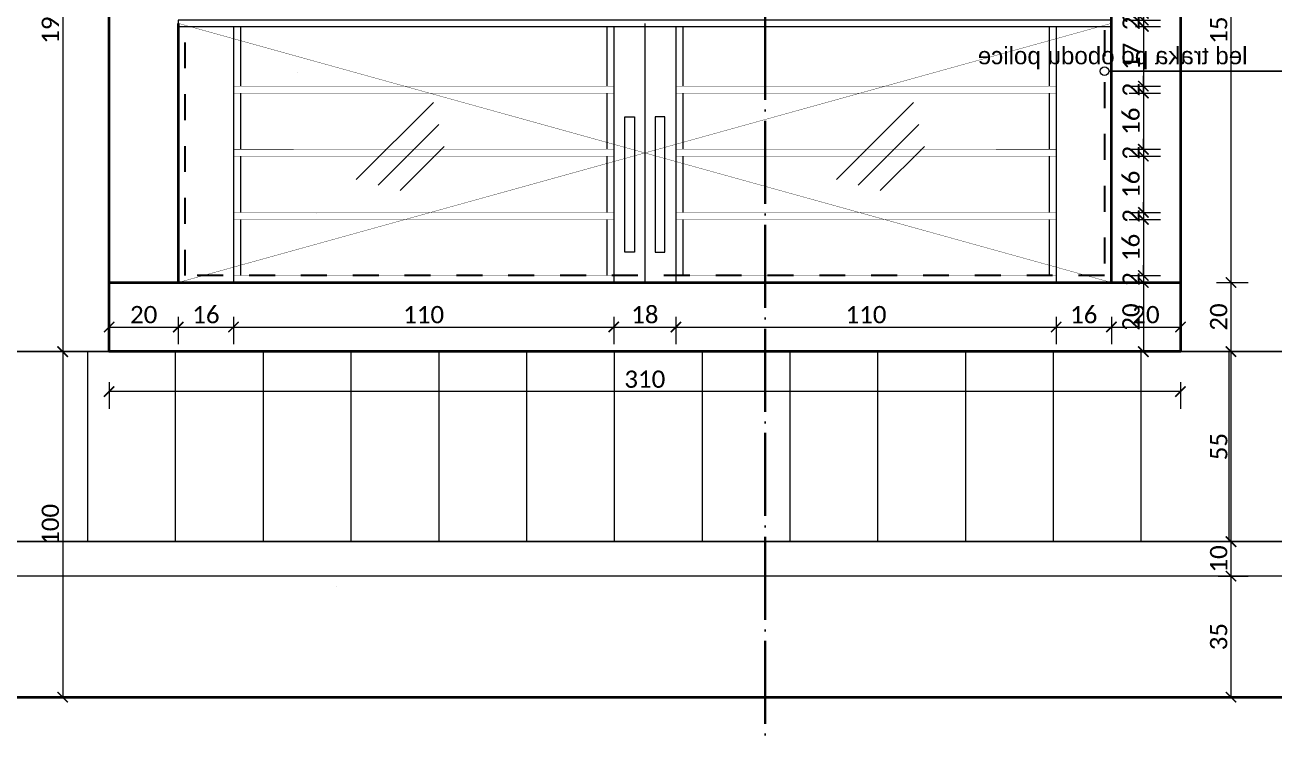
# Model space of a CAD drawing. Header units: centimetres. Extents: x -26724 to 60145, y -23645 to 6771.
# Drawn here: x 8597.5 to 8958.9, y 432.4 to 637.3 of the extents above; entities that cross this region are included whole.
import ezdxf

# ---------------------------------------------------------------- set-up
doc = ezdxf.new("R2010")
doc.units = ezdxf.units.CM
doc.linetypes.add('ACAD_ISO04W100', pattern=[30, 24, -3, 0, -3])
doc.linetypes.add('DALEKOVOD_VN', pattern=[5, 2.5, -2.5])
for name, color, linetype, lineweight in [('2.IZGLED', 7, 'Continuous', 13), ('4.KOTE', 88, 'Continuous', 15), ('zid', 7, 'Continuous', 40)]:
    doc.layers.add(name, color=color, linetype=linetype, lineweight=lineweight)
doc.layers.add('IZGLED 2', color=253, linetype='Continuous', lineweight=9, true_color=0x828282)
doc.layers.add('tekst', color=7, linetype='Continuous')
doc.layers.add('tekst @ 50', color=7, linetype='Continuous')
doc.styles.add('Notes', font='arial.ttf', dxfattribs={"height": 3})
doc.styles.get("Standard").update_dxf_attribs({"font": 'calibri.ttf'})
doc.dimstyles.new('ja 1 30 izgledi zidova', dxfattribs={"dimtxt": 5, "dimasz": 3, "dimexe": 5, "dimexo": 5, "dimgap": 1, "dimtad": 1, "dimdec": 0, "dimtxsty": 'Standard', "dimblk": 'ARCHTICK', "dimcen": 2.5, "dimclrd": 256, "dimclrt": 7, "dimadec": 0, "dimazin": 0, "dimtfac": 1, "dimtdec": 0, "dimtix": 1, "dimtmove": 1, "dimatfit": 3, "dimldrblk": 'ARCHTICK', "dimfxl": 5, "dimfxlon": 1, "dimlwd": 0, "dimlwe": 9, "dimarcsym": 0})

# ---------------------------------------------------------------- blocks, each defined once
blk = doc.blocks.new('_ArchTick')
at = {"color": 0, "linetype": 'ByBlock', "const_width": 0.15}
blk.add_lwpolyline([(-0.5, -0.5), (0.5, 0.5)], dxfattribs=at)
blk = doc.blocks.new('*D172')
at = {"layer": '4.KOTE', "color": 0, "lineweight": 9, "transparency": 16777216}
for p, q in [((8611.5, 732.82), (8603.43, 732.82)), ((8612.22, 542.82), (8603.43, 542.82))]:
    blk.add_line(p, q, dxfattribs=at)
at = {"layer": '4.KOTE', "lineweight": 0, "transparency": 16777216}
blk.add_line((8608.43, 732.82), (8608.43, 542.82), dxfattribs=at)
at = {"layer": 'Defpoints', "color": 0, "transparency": 16777216}
for p in [(8621.86, 732.82, 13.5), (8608.43, 542.82), (8621.86, 542.82, -9.99)]:
    blk.add_point(p, dxfattribs=at)
at = {"layer": '4.KOTE', "lineweight": 0, "transparency": 16777216, "xscale": 3, "yscale": 3, "zscale": 3}
for p, rotation in [((8608.43, 732.82), 90), ((8608.43, 542.82), 270)]:
    blk.add_blockref('_ArchTick', p, dxfattribs=dict(at, rotation=rotation))
at = {"layer": '4.KOTE', "color": 7, "transparency": 16777216, "insert": (8604.87, 637.82), "char_height": 5, "attachment_point": 5, "rotation": 90}
blk.add_mtext('190', dxfattribs=at)
blk = doc.blocks.new('*D180')
at = {"layer": '4.KOTE', "lineweight": 0, "transparency": 16777216}
for p, q in [((8921.11, 640.72), (8921.11, 643.72)), ((8921.11, 640.72), (8921.11, 638.72)), ((8921.11, 638.72), (8921.11, 635.72))]:
    blk.add_line(p, q, dxfattribs=at)
at = {"layer": '4.KOTE', "color": 0, "lineweight": 9, "transparency": 16777216}
for p, q in [((8916.97, 640.72), (8926.11, 640.72)), ((8916.97, 638.72), (8926.11, 638.72))]:
    blk.add_line(p, q, dxfattribs=at)
at = {"layer": 'Defpoints', "color": 0, "transparency": 16777216}
for p in [(8895.86, 640.72, 13.5), (8895.86, 638.72, 13.5), (8921.11, 638.72)]:
    blk.add_point(p, dxfattribs=at)
at = {"layer": '4.KOTE', "lineweight": 0, "transparency": 16777216, "xscale": 3, "yscale": 3, "zscale": 3}
for p, rotation in [((8921.11, 640.72), 270), ((8921.11, 638.72), 90)]:
    blk.add_blockref('_ArchTick', p, dxfattribs=dict(at, rotation=rotation))
at = {"layer": '4.KOTE', "color": 7, "transparency": 16777216, "insert": (8917.58, 639.72), "char_height": 5, "attachment_point": 5, "rotation": 90}
blk.add_mtext('2', dxfattribs=at)
blk = doc.blocks.new('*D181')
at = {"layer": '4.KOTE', "lineweight": 0, "transparency": 16777216}
for p, q in [((8921.11, 619.63), (8921.11, 622.63)), ((8921.11, 619.63), (8921.11, 617.63)), ((8921.11, 617.63), (8921.11, 614.63))]:
    blk.add_line(p, q, dxfattribs=at)
at = {"layer": '4.KOTE', "color": 0, "lineweight": 9, "transparency": 16777216}
for p, q in [((8916.97, 619.63), (8926.11, 619.63)), ((8916.97, 617.63), (8926.11, 617.63))]:
    blk.add_line(p, q, dxfattribs=at)
at = {"layer": 'Defpoints', "color": 0, "transparency": 16777216}
for p in [(8895.86, 619.63, 13.5), (8895.86, 617.63, 13.5), (8921.11, 617.63)]:
    blk.add_point(p, dxfattribs=at)
at = {"layer": '4.KOTE', "lineweight": 0, "transparency": 16777216, "xscale": 3, "yscale": 3, "zscale": 3}
for p, rotation in [((8921.11, 619.63), 270), ((8921.11, 617.63), 90)]:
    blk.add_blockref('_ArchTick', p, dxfattribs=dict(at, rotation=rotation))
at = {"layer": '4.KOTE', "color": 7, "transparency": 16777216, "insert": (8917.58, 618.63), "char_height": 5, "attachment_point": 5, "rotation": 90}
blk.add_mtext('2', dxfattribs=at)
blk = doc.blocks.new('*D182')
at = {"layer": '4.KOTE', "lineweight": 0, "transparency": 16777216}
for p, q in [((8921.11, 619.63), (8921.11, 622.63)), ((8921.11, 617.63), (8921.11, 619.63)), ((8921.11, 617.63), (8921.11, 614.63))]:
    blk.add_line(p, q, dxfattribs=at)
at = {"layer": '4.KOTE', "color": 0, "lineweight": 9, "transparency": 16777216}
for p, q in [((8916.97, 619.63), (8926.11, 619.63)), ((8916.97, 617.63), (8926.11, 617.63))]:
    blk.add_line(p, q, dxfattribs=at)
at = {"layer": 'Defpoints', "color": 0, "transparency": 16777216}
for p in [(8895.86, 619.63, 13.5), (8921.11, 619.63), (8895.86, 617.63, 13.5)]:
    blk.add_point(p, dxfattribs=at)
at = {"layer": '4.KOTE', "lineweight": 0, "transparency": 16777216, "xscale": 3, "yscale": 3, "zscale": 3}
for p, rotation in [((8921.11, 619.63), 270), ((8921.11, 617.63), 90)]:
    blk.add_blockref('_ArchTick', p, dxfattribs=dict(at, rotation=rotation))
at = {"layer": '4.KOTE', "color": 7, "transparency": 16777216, "insert": (8917.58, 618.63), "char_height": 5, "attachment_point": 5, "rotation": 90}
blk.add_mtext('2', dxfattribs=at)
blk = doc.blocks.new('*D183')
at = {"layer": '4.KOTE', "lineweight": 0, "transparency": 16777216}
for p, q in [((8921.11, 619.63), (8921.11, 622.63)), ((8921.11, 619.63), (8921.11, 617.63)), ((8921.11, 617.63), (8921.11, 614.63))]:
    blk.add_line(p, q, dxfattribs=at)
at = {"layer": '4.KOTE', "color": 0, "lineweight": 9, "transparency": 16777216}
for p, q in [((8916.97, 619.63), (8926.11, 619.63)), ((8916.97, 617.63), (8926.11, 617.63))]:
    blk.add_line(p, q, dxfattribs=at)
at = {"layer": 'Defpoints', "color": 0, "transparency": 16777216}
for p in [(8895.86, 619.63, 13.5), (8895.86, 617.63, 13.5), (8921.11, 617.63)]:
    blk.add_point(p, dxfattribs=at)
at = {"layer": '4.KOTE', "lineweight": 0, "transparency": 16777216, "xscale": 3, "yscale": 3, "zscale": 3}
for p, rotation in [((8921.11, 619.63), 270), ((8921.11, 617.63), 90)]:
    blk.add_blockref('_ArchTick', p, dxfattribs=dict(at, rotation=rotation))
at = {"layer": '4.KOTE', "color": 7, "transparency": 16777216, "insert": (8917.58, 618.63), "char_height": 5, "attachment_point": 5, "rotation": 90}
blk.add_mtext('2', dxfattribs=at)
blk = doc.blocks.new('*D184')
at = {"layer": '4.KOTE', "color": 0, "lineweight": 9, "transparency": 16777216}
for p, q in [((8916.97, 617.63), (8926.11, 617.63)), ((8916.97, 601.36), (8926.11, 601.36))]:
    blk.add_line(p, q, dxfattribs=at)
at = {"layer": '4.KOTE', "lineweight": 0, "transparency": 16777216}
blk.add_line((8921.11, 617.63), (8921.11, 601.36), dxfattribs=at)
at = {"layer": 'Defpoints', "color": 0, "transparency": 16777216}
for p in [(8895.86, 617.63, 13.5), (8895.86, 601.36, 13.5), (8921.11, 601.36)]:
    blk.add_point(p, dxfattribs=at)
at = {"layer": '4.KOTE', "lineweight": 0, "transparency": 16777216, "xscale": 3, "yscale": 3, "zscale": 3}
for p, rotation in [((8921.11, 617.63), 90), ((8921.11, 601.36), 270)]:
    blk.add_blockref('_ArchTick', p, dxfattribs=dict(at, rotation=rotation))
at = {"layer": '4.KOTE', "color": 7, "transparency": 16777216, "insert": (8917.55, 609.5), "char_height": 5, "attachment_point": 5, "rotation": 90}
blk.add_mtext('16', dxfattribs=at)
blk = doc.blocks.new('*D185')
at = {"layer": '4.KOTE', "lineweight": 0, "transparency": 16777216}
for p, q in [((8921.11, 601.36), (8921.11, 604.36)), ((8921.11, 601.36), (8921.11, 599.36)), ((8921.11, 599.36), (8921.11, 596.36))]:
    blk.add_line(p, q, dxfattribs=at)
at = {"layer": '4.KOTE', "color": 0, "lineweight": 9, "transparency": 16777216}
for p, q in [((8916.97, 601.36), (8926.11, 601.36)), ((8916.97, 599.36), (8926.11, 599.36))]:
    blk.add_line(p, q, dxfattribs=at)
at = {"layer": 'Defpoints', "color": 0, "transparency": 16777216}
for p in [(8895.86, 601.36, 13.5), (8895.86, 599.36, 13.5), (8921.11, 599.36)]:
    blk.add_point(p, dxfattribs=at)
at = {"layer": '4.KOTE', "lineweight": 0, "transparency": 16777216, "xscale": 3, "yscale": 3, "zscale": 3}
for p, rotation in [((8921.11, 601.36), 270), ((8921.11, 599.36), 90)]:
    blk.add_blockref('_ArchTick', p, dxfattribs=dict(at, rotation=rotation))
at = {"layer": '4.KOTE', "color": 7, "transparency": 16777216, "insert": (8917.58, 600.36), "char_height": 5, "attachment_point": 5, "rotation": 90}
blk.add_mtext('2', dxfattribs=at)
blk = doc.blocks.new('*D186')
at = {"layer": '4.KOTE', "color": 0, "lineweight": 9, "transparency": 16777216}
for p, q in [((8916.97, 599.36), (8926.11, 599.36)), ((8916.97, 583.09), (8926.11, 583.09))]:
    blk.add_line(p, q, dxfattribs=at)
at = {"layer": '4.KOTE', "lineweight": 0, "transparency": 16777216}
blk.add_line((8921.11, 599.36), (8921.11, 583.09), dxfattribs=at)
at = {"layer": 'Defpoints', "color": 0, "transparency": 16777216}
for p in [(8895.86, 599.36, 13.5), (8895.86, 583.09, 13.5), (8921.11, 583.09)]:
    blk.add_point(p, dxfattribs=at)
at = {"layer": '4.KOTE', "lineweight": 0, "transparency": 16777216, "xscale": 3, "yscale": 3, "zscale": 3}
for p, rotation in [((8921.11, 599.36), 90), ((8921.11, 583.09), 270)]:
    blk.add_blockref('_ArchTick', p, dxfattribs=dict(at, rotation=rotation))
at = {"layer": '4.KOTE', "color": 7, "transparency": 16777216, "insert": (8917.55, 591.23), "char_height": 5, "attachment_point": 5, "rotation": 90}
blk.add_mtext('16', dxfattribs=at)
blk = doc.blocks.new('*D187')
at = {"layer": '4.KOTE', "lineweight": 0, "transparency": 16777216}
for p, q in [((8921.11, 583.09), (8921.11, 586.09)), ((8921.11, 583.09), (8921.11, 581.09)), ((8921.11, 581.09), (8921.11, 578.09))]:
    blk.add_line(p, q, dxfattribs=at)
at = {"layer": '4.KOTE', "color": 0, "lineweight": 9, "transparency": 16777216}
for p, q in [((8916.97, 583.09), (8926.11, 583.09)), ((8916.97, 581.09), (8926.11, 581.09))]:
    blk.add_line(p, q, dxfattribs=at)
at = {"layer": 'Defpoints', "color": 0, "transparency": 16777216}
for p in [(8895.86, 583.09, 13.5), (8895.86, 581.09, 13.5), (8921.11, 581.09)]:
    blk.add_point(p, dxfattribs=at)
at = {"layer": '4.KOTE', "lineweight": 0, "transparency": 16777216, "xscale": 3, "yscale": 3, "zscale": 3}
for p, rotation in [((8921.11, 583.09), 270), ((8921.11, 581.09), 90)]:
    blk.add_blockref('_ArchTick', p, dxfattribs=dict(at, rotation=rotation))
at = {"layer": '4.KOTE', "color": 7, "transparency": 16777216, "insert": (8917.58, 582.09), "char_height": 5, "attachment_point": 5, "rotation": 90}
blk.add_mtext('2', dxfattribs=at)
blk = doc.blocks.new('*D188')
at = {"layer": '4.KOTE', "color": 0, "lineweight": 9, "transparency": 16777216}
for p, q in [((8916.97, 581.09), (8926.11, 581.09)), ((8916.97, 564.82), (8926.11, 564.82))]:
    blk.add_line(p, q, dxfattribs=at)
at = {"layer": '4.KOTE', "lineweight": 0, "transparency": 16777216}
blk.add_line((8921.11, 581.09), (8921.11, 564.82), dxfattribs=at)
at = {"layer": 'Defpoints', "color": 0, "transparency": 16777216}
for p in [(8895.86, 581.09, 13.5), (8895.86, 564.82, 13.5), (8921.11, 564.82)]:
    blk.add_point(p, dxfattribs=at)
at = {"layer": '4.KOTE', "lineweight": 0, "transparency": 16777216, "xscale": 3, "yscale": 3, "zscale": 3}
for p, rotation in [((8921.11, 581.09), 90), ((8921.11, 564.82), 270)]:
    blk.add_blockref('_ArchTick', p, dxfattribs=dict(at, rotation=rotation))
at = {"layer": '4.KOTE', "color": 7, "transparency": 16777216, "insert": (8917.55, 572.96), "char_height": 5, "attachment_point": 5, "rotation": 90}
blk.add_mtext('16', dxfattribs=at)
blk = doc.blocks.new('*D189')
at = {"layer": '4.KOTE', "lineweight": 0, "transparency": 16777216}
for p, q in [((8921.11, 564.82), (8921.11, 567.82)), ((8921.11, 564.82), (8921.11, 562.82)), ((8921.11, 562.82), (8921.11, 559.82))]:
    blk.add_line(p, q, dxfattribs=at)
at = {"layer": '4.KOTE', "color": 0, "lineweight": 9, "transparency": 16777216}
for p, q in [((8916.97, 564.82), (8926.11, 564.82)), ((8916.97, 562.82), (8926.11, 562.82))]:
    blk.add_line(p, q, dxfattribs=at)
at = {"layer": 'Defpoints', "color": 0, "transparency": 16777216}
for p in [(8895.86, 564.82, 13.5), (8895.86, 562.82, 13.5), (8921.11, 562.82)]:
    blk.add_point(p, dxfattribs=at)
at = {"layer": '4.KOTE', "lineweight": 0, "transparency": 16777216, "xscale": 3, "yscale": 3, "zscale": 3}
for p, rotation in [((8921.11, 564.82), 270), ((8921.11, 562.82), 90)]:
    blk.add_blockref('_ArchTick', p, dxfattribs=dict(at, rotation=rotation))
at = {"layer": '4.KOTE', "color": 7, "transparency": 16777216, "insert": (8917.58, 563.82), "char_height": 5, "attachment_point": 5, "rotation": 90}
blk.add_mtext('2', dxfattribs=at)
blk = doc.blocks.new('*D190')
at = {"layer": '4.KOTE', "lineweight": 0, "transparency": 16777216}
for p, q in [((8921.11, 638.72), (8921.11, 641.72)), ((8921.11, 638.72), (8921.11, 636.92)), ((8921.11, 636.92), (8921.11, 633.92))]:
    blk.add_line(p, q, dxfattribs=at)
at = {"layer": '4.KOTE', "color": 0, "lineweight": 9, "transparency": 16777216}
for p, q in [((8918.85, 638.72), (8926.11, 638.72)), ((8918.85, 636.92), (8926.11, 636.92))]:
    blk.add_line(p, q, dxfattribs=at)
at = {"layer": 'Defpoints', "color": 0, "transparency": 16777216}
for p in [(8911.86, 638.72, 13.5), (8911.86, 636.92, 13.5), (8921.11, 636.92)]:
    blk.add_point(p, dxfattribs=at)
at = {"layer": '4.KOTE', "lineweight": 0, "transparency": 16777216, "xscale": 3, "yscale": 3, "zscale": 3}
for p, rotation in [((8921.11, 638.72), 270), ((8921.11, 636.92), 90)]:
    blk.add_blockref('_ArchTick', p, dxfattribs=dict(at, rotation=rotation))
at = {"layer": '4.KOTE', "color": 7, "transparency": 16777216, "insert": (8917.58, 637.82), "char_height": 5, "attachment_point": 5, "rotation": 90}
blk.add_mtext('2', dxfattribs=at)
blk = doc.blocks.new('*D191')
at = {"layer": '4.KOTE', "color": 0, "lineweight": 9, "transparency": 16777216}
for p, q in [((8918.85, 636.92), (8926.11, 636.92)), ((8921.11, 619.63), (8926.11, 619.63))]:
    blk.add_line(p, q, dxfattribs=at)
at = {"layer": '4.KOTE', "lineweight": 0, "transparency": 16777216}
blk.add_line((8921.11, 636.92), (8921.11, 619.63), dxfattribs=at)
at = {"layer": 'Defpoints', "color": 0, "transparency": 16777216}
for p in [(8911.86, 636.92, 13.5), (8921.11, 619.63), (8921.11, 619.63)]:
    blk.add_point(p, dxfattribs=at)
at = {"layer": '4.KOTE', "lineweight": 0, "transparency": 16777216, "xscale": 3, "yscale": 3, "zscale": 3}
for p, rotation in [((8921.11, 636.92), 90), ((8921.11, 619.63), 270)]:
    blk.add_blockref('_ArchTick', p, dxfattribs=dict(at, rotation=rotation))
at = {"layer": '4.KOTE', "color": 7, "transparency": 16777216, "insert": (8917.59, 628.28), "char_height": 5, "attachment_point": 5, "rotation": 90}
blk.add_mtext('17', dxfattribs=at)
blk = doc.blocks.new('*D193')
at = {"layer": '4.KOTE', "color": 0, "lineweight": 9, "transparency": 16777216}
for p, q in [((8923.7, 562.82), (8916.11, 562.82)), ((8924.02, 542.82), (8916.11, 542.82))]:
    blk.add_line(p, q, dxfattribs=at)
at = {"layer": '4.KOTE', "lineweight": 0, "transparency": 16777216}
blk.add_line((8921.11, 562.82), (8921.11, 542.82), dxfattribs=at)
at = {"layer": 'Defpoints', "color": 0, "transparency": 16777216}
for p in [(8931.86, 562.82, 13.5), (8921.11, 542.82), (8931.69, 542.82, -12.03)]:
    blk.add_point(p, dxfattribs=at)
at = {"layer": '4.KOTE', "lineweight": 0, "transparency": 16777216, "xscale": 3, "yscale": 3, "zscale": 3}
for p, rotation in [((8921.11, 562.82), 90), ((8921.11, 542.82), 270)]:
    blk.add_blockref('_ArchTick', p, dxfattribs=dict(at, rotation=rotation))
at = {"layer": '4.KOTE', "color": 7, "transparency": 16777216, "insert": (8917.54, 552.82), "char_height": 5, "attachment_point": 5, "rotation": 90}
blk.add_mtext('20', dxfattribs=at)
blk = doc.blocks.new('*D194')
at = {"layer": '4.KOTE', "color": 0, "lineweight": 9, "transparency": 16777216}
for p, q in [((8621.86, 534.01), (8621.86, 526.26)), ((8931.86, 534.01), (8931.86, 526.26))]:
    blk.add_line(p, q, dxfattribs=at)
at = {"layer": '4.KOTE', "lineweight": 0, "transparency": 16777216}
blk.add_line((8931.86, 531.26), (8621.86, 531.26), dxfattribs=at)
at = {"layer": 'Defpoints', "color": 0, "transparency": 16777216}
for p in [(8621.86, 542.82, 13.5), (8931.86, 542.82, 13.5), (8621.86, 531.26)]:
    blk.add_point(p, dxfattribs=at)
at = {"layer": '4.KOTE', "lineweight": 0, "transparency": 16777216, "xscale": 3, "yscale": 3, "zscale": 3, "rotation": 180}
blk.add_blockref('_ArchTick', (8621.86, 531.26), dxfattribs=at)
at = {"layer": '4.KOTE', "lineweight": 0, "transparency": 16777216, "xscale": 3, "yscale": 3, "zscale": 3}
blk.add_blockref('_ArchTick', (8931.86, 531.26), dxfattribs=at)
at = {"layer": '4.KOTE', "color": 7, "transparency": 16777216, "insert": (8776.86, 534.82), "char_height": 5, "attachment_point": 5}
blk.add_mtext('310', dxfattribs=at)
blk = doc.blocks.new('*D201')
at = {"layer": '4.KOTE', "color": 0, "lineweight": 9, "transparency": 16777216}
for p, q in [((8611.5, 542.82), (8603.43, 542.82)), ((8611.5, 442.82), (8603.43, 442.82))]:
    blk.add_line(p, q, dxfattribs=at)
at = {"layer": '4.KOTE', "lineweight": 0, "transparency": 16777216}
blk.add_line((8608.43, 542.82), (8608.43, 442.82), dxfattribs=at)
at = {"layer": 'Defpoints', "color": 0, "transparency": 16777216}
for p in [(8621.86, 542.82, 13.5), (8608.43, 442.82), (8621.86, 442.82, 13.5)]:
    blk.add_point(p, dxfattribs=at)
at = {"layer": '4.KOTE', "lineweight": 0, "transparency": 16777216, "xscale": 3, "yscale": 3, "zscale": 3}
for p, rotation in [((8608.43, 542.82), 90), ((8608.43, 442.82), 270)]:
    blk.add_blockref('_ArchTick', p, dxfattribs=dict(at, rotation=rotation))
at = {"layer": '4.KOTE', "color": 7, "transparency": 16777216, "insert": (8604.87, 492.82), "char_height": 5, "attachment_point": 5, "rotation": 90}
blk.add_mtext('100', dxfattribs=at)
blk = doc.blocks.new('*D206')
at = {"layer": '4.KOTE', "color": 0, "lineweight": 9, "transparency": 16777216}
for p, q in [((8621.86, 552.92), (8621.86, 544.94)), ((8641.86, 552.92), (8641.86, 544.94))]:
    blk.add_line(p, q, dxfattribs=at)
at = {"layer": '4.KOTE', "lineweight": 0, "transparency": 16777216}
blk.add_line((8621.86, 549.94), (8641.86, 549.94), dxfattribs=at)
at = {"layer": 'Defpoints', "color": 0, "transparency": 16777216}
for p in [(8621.86, 562.82, 13.5), (8641.86, 562.82, 13.5), (8641.86, 549.94)]:
    blk.add_point(p, dxfattribs=at)
at = {"layer": '4.KOTE', "lineweight": 0, "transparency": 16777216, "xscale": 3, "yscale": 3, "zscale": 3, "rotation": 180}
blk.add_blockref('_ArchTick', (8621.86, 549.94), dxfattribs=at)
at = {"layer": '4.KOTE', "lineweight": 0, "transparency": 16777216, "xscale": 3, "yscale": 3, "zscale": 3}
blk.add_blockref('_ArchTick', (8641.86, 549.94), dxfattribs=at)
at = {"layer": '4.KOTE', "color": 7, "transparency": 16777216, "insert": (8631.86, 553.5), "char_height": 5, "attachment_point": 5}
blk.add_mtext('20', dxfattribs=at)
blk = doc.blocks.new('*D207')
at = {"layer": '4.KOTE', "color": 0, "lineweight": 9, "transparency": 16777216}
for p, q in [((8641.86, 552.92), (8641.86, 544.94)), ((8657.86, 552.92), (8657.86, 544.94))]:
    blk.add_line(p, q, dxfattribs=at)
at = {"layer": '4.KOTE', "lineweight": 0, "transparency": 16777216}
blk.add_line((8641.86, 549.94), (8657.86, 549.94), dxfattribs=at)
at = {"layer": 'Defpoints', "color": 0, "transparency": 16777216}
for p in [(8641.86, 562.82, 13.5), (8657.86, 562.82, 13.5), (8657.86, 549.94)]:
    blk.add_point(p, dxfattribs=at)
at = {"layer": '4.KOTE', "lineweight": 0, "transparency": 16777216, "xscale": 3, "yscale": 3, "zscale": 3, "rotation": 180}
blk.add_blockref('_ArchTick', (8641.86, 549.94), dxfattribs=at)
at = {"layer": '4.KOTE', "lineweight": 0, "transparency": 16777216, "xscale": 3, "yscale": 3, "zscale": 3}
blk.add_blockref('_ArchTick', (8657.86, 549.94), dxfattribs=at)
at = {"layer": '4.KOTE', "color": 7, "transparency": 16777216, "insert": (8649.86, 553.5), "char_height": 5, "attachment_point": 5}
blk.add_mtext('16', dxfattribs=at)
blk = doc.blocks.new('*D208')
at = {"layer": '4.KOTE', "color": 0, "lineweight": 9, "transparency": 16777216}
for p, q in [((8657.86, 552.92), (8657.86, 544.94)), ((8767.86, 552.92), (8767.86, 544.94))]:
    blk.add_line(p, q, dxfattribs=at)
at = {"layer": '4.KOTE', "lineweight": 0, "transparency": 16777216}
blk.add_line((8657.86, 549.94), (8767.86, 549.94), dxfattribs=at)
at = {"layer": 'Defpoints', "color": 0, "transparency": 16777216}
for p in [(8657.86, 562.82, 13.5), (8767.86, 562.82, 13.5), (8767.86, 549.94)]:
    blk.add_point(p, dxfattribs=at)
at = {"layer": '4.KOTE', "lineweight": 0, "transparency": 16777216, "xscale": 3, "yscale": 3, "zscale": 3, "rotation": 180}
blk.add_blockref('_ArchTick', (8657.86, 549.94), dxfattribs=at)
at = {"layer": '4.KOTE', "lineweight": 0, "transparency": 16777216, "xscale": 3, "yscale": 3, "zscale": 3}
blk.add_blockref('_ArchTick', (8767.86, 549.94), dxfattribs=at)
at = {"layer": '4.KOTE', "color": 7, "transparency": 16777216, "insert": (8712.86, 553.5), "char_height": 5, "attachment_point": 5}
blk.add_mtext('110', dxfattribs=at)
blk = doc.blocks.new('*D209')
at = {"layer": '4.KOTE', "color": 0, "lineweight": 9, "transparency": 16777216}
for p, q in [((8767.86, 552.92), (8767.86, 544.94)), ((8785.86, 552.92), (8785.86, 544.94))]:
    blk.add_line(p, q, dxfattribs=at)
at = {"layer": '4.KOTE', "lineweight": 0, "transparency": 16777216}
blk.add_line((8767.86, 549.94), (8785.86, 549.94), dxfattribs=at)
at = {"layer": 'Defpoints', "color": 0, "transparency": 16777216}
for p in [(8767.86, 562.82, 13.5), (8785.86, 562.82, 13.5), (8785.86, 549.94)]:
    blk.add_point(p, dxfattribs=at)
at = {"layer": '4.KOTE', "lineweight": 0, "transparency": 16777216, "xscale": 3, "yscale": 3, "zscale": 3, "rotation": 180}
blk.add_blockref('_ArchTick', (8767.86, 549.94), dxfattribs=at)
at = {"layer": '4.KOTE', "lineweight": 0, "transparency": 16777216, "xscale": 3, "yscale": 3, "zscale": 3}
blk.add_blockref('_ArchTick', (8785.86, 549.94), dxfattribs=at)
at = {"layer": '4.KOTE', "color": 7, "transparency": 16777216, "insert": (8776.86, 553.5), "char_height": 5, "attachment_point": 5}
blk.add_mtext('18', dxfattribs=at)
blk = doc.blocks.new('*D210')
at = {"layer": '4.KOTE', "color": 0, "lineweight": 9, "transparency": 16777216}
for p, q in [((8785.86, 552.92), (8785.86, 544.94)), ((8895.86, 552.92), (8895.86, 544.94))]:
    blk.add_line(p, q, dxfattribs=at)
at = {"layer": '4.KOTE', "lineweight": 0, "transparency": 16777216}
blk.add_line((8785.86, 549.94), (8895.86, 549.94), dxfattribs=at)
at = {"layer": 'Defpoints', "color": 0, "transparency": 16777216}
for p in [(8785.86, 562.82, 13.5), (8895.86, 562.82, 13.5), (8895.86, 549.94)]:
    blk.add_point(p, dxfattribs=at)
at = {"layer": '4.KOTE', "lineweight": 0, "transparency": 16777216, "xscale": 3, "yscale": 3, "zscale": 3, "rotation": 180}
blk.add_blockref('_ArchTick', (8785.86, 549.94), dxfattribs=at)
at = {"layer": '4.KOTE', "lineweight": 0, "transparency": 16777216, "xscale": 3, "yscale": 3, "zscale": 3}
blk.add_blockref('_ArchTick', (8895.86, 549.94), dxfattribs=at)
at = {"layer": '4.KOTE', "color": 7, "transparency": 16777216, "insert": (8840.86, 553.5), "char_height": 5, "attachment_point": 5}
blk.add_mtext('110', dxfattribs=at)
blk = doc.blocks.new('*D211')
at = {"layer": '4.KOTE', "color": 0, "lineweight": 9, "transparency": 16777216}
for p, q in [((8895.86, 552.92), (8895.86, 544.94)), ((8911.86, 552.92), (8911.86, 544.94))]:
    blk.add_line(p, q, dxfattribs=at)
at = {"layer": '4.KOTE', "lineweight": 0, "transparency": 16777216}
blk.add_line((8895.86, 549.94), (8911.86, 549.94), dxfattribs=at)
at = {"layer": 'Defpoints', "color": 0, "transparency": 16777216}
for p in [(8895.86, 562.82, 13.5), (8911.86, 562.82, 13.5), (8911.86, 549.94)]:
    blk.add_point(p, dxfattribs=at)
at = {"layer": '4.KOTE', "lineweight": 0, "transparency": 16777216, "xscale": 3, "yscale": 3, "zscale": 3, "rotation": 180}
blk.add_blockref('_ArchTick', (8895.86, 549.94), dxfattribs=at)
at = {"layer": '4.KOTE', "lineweight": 0, "transparency": 16777216, "xscale": 3, "yscale": 3, "zscale": 3}
blk.add_blockref('_ArchTick', (8911.86, 549.94), dxfattribs=at)
at = {"layer": '4.KOTE', "color": 7, "transparency": 16777216, "insert": (8903.86, 553.5), "char_height": 5, "attachment_point": 5}
blk.add_mtext('16', dxfattribs=at)
blk = doc.blocks.new('*D212')
at = {"layer": '4.KOTE', "color": 0, "lineweight": 9, "transparency": 16777216}
for p, q in [((8911.86, 552.92), (8911.86, 544.94)), ((8931.86, 552.92), (8931.86, 544.94))]:
    blk.add_line(p, q, dxfattribs=at)
at = {"layer": '4.KOTE', "lineweight": 0, "transparency": 16777216}
blk.add_line((8911.86, 549.94), (8931.86, 549.94), dxfattribs=at)
at = {"layer": 'Defpoints', "color": 0, "transparency": 16777216}
for p in [(8911.86, 562.82, 13.5), (8931.86, 562.82, 13.5), (8931.86, 549.94)]:
    blk.add_point(p, dxfattribs=at)
at = {"layer": '4.KOTE', "lineweight": 0, "transparency": 16777216, "xscale": 3, "yscale": 3, "zscale": 3, "rotation": 180}
blk.add_blockref('_ArchTick', (8911.86, 549.94), dxfattribs=at)
at = {"layer": '4.KOTE', "lineweight": 0, "transparency": 16777216, "xscale": 3, "yscale": 3, "zscale": 3}
blk.add_blockref('_ArchTick', (8931.86, 549.94), dxfattribs=at)
at = {"layer": '4.KOTE', "color": 7, "transparency": 16777216, "insert": (8921.86, 553.5), "char_height": 5, "attachment_point": 5}
blk.add_mtext('20', dxfattribs=at)
blk = doc.blocks.new('*D213')
at = {"layer": '4.KOTE', "color": 0, "lineweight": 9, "transparency": 16777216}
for p, q in [((8942.72, 477.82), (8951.47, 477.82)), ((8942.72, 442.82), (8951.47, 442.82))]:
    blk.add_line(p, q, dxfattribs=at)
at = {"layer": '4.KOTE', "lineweight": 0, "transparency": 16777216}
blk.add_line((8946.47, 442.82), (8946.47, 477.82), dxfattribs=at)
at = {"layer": 'Defpoints', "color": 0, "transparency": 16777216}
for p in [(8927.08, 477.82, -13.5), (8946.47, 477.82), (8927.08, 442.82, 13.5)]:
    blk.add_point(p, dxfattribs=at)
at = {"layer": '4.KOTE', "lineweight": 0, "transparency": 16777216, "xscale": 3, "yscale": 3, "zscale": 3}
for p, rotation in [((8946.47, 477.82), 90), ((8946.47, 442.82), 270)]:
    blk.add_blockref('_ArchTick', p, dxfattribs=dict(at, rotation=rotation))
at = {"layer": '4.KOTE', "color": 7, "transparency": 16777216, "insert": (8942.91, 460.32), "char_height": 5, "attachment_point": 5, "rotation": 90}
blk.add_mtext('35', dxfattribs=at)
blk = doc.blocks.new('*D214')
at = {"layer": '4.KOTE', "color": 0, "lineweight": 9, "transparency": 16777216}
for p, q in [((8946.86, 487.82), (8941.47, 487.82)), ((8942.72, 477.82), (8951.47, 477.82))]:
    blk.add_line(p, q, dxfattribs=at)
at = {"layer": '4.KOTE', "lineweight": 0, "transparency": 16777216}
blk.add_line((8946.47, 477.82), (8946.47, 487.82), dxfattribs=at)
at = {"layer": 'Defpoints', "color": 0, "transparency": 16777216}
for p in [(8946.47, 487.82), (8950.1, 487.82, -13.5), (8927.08, 477.82, -13.5)]:
    blk.add_point(p, dxfattribs=at)
at = {"layer": '4.KOTE', "lineweight": 0, "transparency": 16777216, "xscale": 3, "yscale": 3, "zscale": 3}
for p, rotation in [((8946.47, 487.82), 90), ((8946.47, 477.82), 270)]:
    blk.add_blockref('_ArchTick', p, dxfattribs=dict(at, rotation=rotation))
at = {"layer": '4.KOTE', "color": 7, "transparency": 16777216, "insert": (8942.91, 482.82), "char_height": 5, "attachment_point": 5, "rotation": 90}
blk.add_mtext('10', dxfattribs=at)
blk = doc.blocks.new('*D215')
at = {"layer": '4.KOTE', "color": 0, "lineweight": 9, "transparency": 16777216}
for p, q in [((8948.09, 542.82), (8941.47, 542.82)), ((8946.86, 487.82), (8941.47, 487.82))]:
    blk.add_line(p, q, dxfattribs=at)
at = {"layer": '4.KOTE', "lineweight": 0, "transparency": 16777216}
blk.add_line((8946.47, 487.82), (8946.47, 542.82), dxfattribs=at)
at = {"layer": 'Defpoints', "color": 0, "transparency": 16777216}
for p in [(8946.47, 542.82), (8953.4, 542.82, 13.5), (8950.1, 487.82, -13.5)]:
    blk.add_point(p, dxfattribs=at)
at = {"layer": '4.KOTE', "lineweight": 0, "transparency": 16777216, "xscale": 3, "yscale": 3, "zscale": 3}
for p, rotation in [((8946.47, 542.82), 90), ((8946.47, 487.82), 270)]:
    blk.add_blockref('_ArchTick', p, dxfattribs=dict(at, rotation=rotation))
at = {"layer": '4.KOTE', "color": 7, "transparency": 16777216, "insert": (8942.94, 515.32), "char_height": 5, "attachment_point": 5, "rotation": 90}
blk.add_mtext('55', dxfattribs=at)
blk = doc.blocks.new('*D216')
at = {"layer": '4.KOTE', "color": 0, "lineweight": 9, "transparency": 16777216}
for p, q in [((8942.29, 562.82), (8951.47, 562.82)), ((8948.09, 542.82), (8941.47, 542.82))]:
    blk.add_line(p, q, dxfattribs=at)
at = {"layer": '4.KOTE', "lineweight": 0, "transparency": 16777216}
blk.add_line((8946.47, 542.82), (8946.47, 562.82), dxfattribs=at)
at = {"layer": 'Defpoints', "color": 0, "transparency": 16777216}
for p in [(8920.05, 562.82, 13.5), (8946.47, 562.82), (8953.4, 542.82, 13.5)]:
    blk.add_point(p, dxfattribs=at)
at = {"layer": '4.KOTE', "lineweight": 0, "transparency": 16777216, "xscale": 3, "yscale": 3, "zscale": 3}
for p, rotation in [((8946.47, 562.82), 90), ((8946.47, 542.82), 270)]:
    blk.add_blockref('_ArchTick', p, dxfattribs=dict(at, rotation=rotation))
at = {"layer": '4.KOTE', "color": 7, "transparency": 16777216, "insert": (8942.91, 552.82), "char_height": 5, "attachment_point": 5, "rotation": 90}
blk.add_mtext('20', dxfattribs=at)
blk = doc.blocks.new('*D217')
at = {"layer": '4.KOTE', "color": 0, "lineweight": 9, "transparency": 16777216}
for p, q in [((8942.29, 712.82), (8951.47, 712.82)), ((8942.29, 562.82), (8951.47, 562.82))]:
    blk.add_line(p, q, dxfattribs=at)
at = {"layer": '4.KOTE', "lineweight": 0, "transparency": 16777216}
blk.add_line((8946.47, 562.82), (8946.47, 712.82), dxfattribs=at)
at = {"layer": 'Defpoints', "color": 0, "transparency": 16777216}
for p in [(8920.05, 712.82, 13.5), (8946.47, 712.82), (8920.05, 562.82, 13.5)]:
    blk.add_point(p, dxfattribs=at)
at = {"layer": '4.KOTE', "lineweight": 0, "transparency": 16777216, "xscale": 3, "yscale": 3, "zscale": 3}
for p, rotation in [((8946.47, 712.82), 90), ((8946.47, 562.82), 270)]:
    blk.add_blockref('_ArchTick', p, dxfattribs=dict(at, rotation=rotation))
at = {"layer": '4.KOTE', "color": 7, "transparency": 16777216, "insert": (8942.91, 637.82), "char_height": 5, "attachment_point": 5, "rotation": 90}
blk.add_mtext('150', dxfattribs=at)

msp = doc.modelspace()

# ---------------------------------------------------------------- hatches: boundary and pattern name
at = {"layer": 'IZGLED 2'}
h = msp.add_hatch(dxfattribs=at)
h.set_pattern_fill('ANSI31', color=256, scale=8, angle=45)
h.set_pattern_definition([(90, (6634.496, 809.75), (-25.4, 0), [])])
h.paths.add_polyline_path([(8414.36, 487.82), (9134.36, 487.82), (9134.36, 542.82), (8414.36, 542.82)])

# ---------------------------------------------------------------- linework, layer by layer
at = {"elevation": -13.5}
msp.add_lwpolyline([(8414.36, 487.82), (9134.36, 487.82), (9134.36, 542.82), (8414.36, 542.82)], dxfattribs=at)
at = {"layer": '2.IZGLED', "ltscale": 12}
for p, q in [((8621.86, 657.82, 13.5), (8621.86, 542.82, 13.5)), ((8931.86, 657.82, 13.5), (8931.86, 542.82, 13.5)), ((8776.86, 637.82, 13.5), (8776.86, 562.82, 13.5)), ((8621.86, 542.82, 13.5), (8931.86, 542.82, 13.5)), ((9134.36, 487.82, -13.5), (8414.36, 487.82, -13.5)), ((9134.36, 477.82, -13.5), (8414.36, 477.82, -13.5))]:
    msp.add_line(p, q, dxfattribs=at)
at = {"layer": '2.IZGLED', "color": 146, "true_color": 0x105689}
for p, q in [((8657.86, 636.92, 13.5), (8657.86, 562.82, 13.5)), ((8659.86, 636.92, 13.5), (8659.86, 619.63, 13.5)), ((8765.86, 636.92, 13.5), (8765.86, 619.63, 13.5)), ((8767.86, 636.92, 13.5), (8767.86, 562.82, 13.5)), ((8785.86, 636.92, 13.5), (8785.86, 562.82, 13.5)), ((8787.86, 636.92, 13.5), (8787.86, 619.63, 13.5)), ((8893.86, 636.92, 13.5), (8893.86, 619.63, 13.5)), ((8895.86, 636.92, 13.5), (8895.86, 562.82, 13.5)), ((8659.86, 617.63, 13.5), (8659.86, 601.36, 13.5)), ((8765.86, 617.63, 13.5), (8765.86, 601.36, 13.5)), ((8787.86, 617.63, 13.5), (8787.86, 601.36, 13.5)), ((8893.86, 617.63, 13.5), (8893.86, 601.36, 13.5)), ((8659.86, 599.36, 13.5), (8659.86, 583.09, 13.5)), ((8765.86, 599.36, 13.5), (8765.86, 583.09, 13.5)), ((8787.86, 599.36, 13.5), (8787.86, 583.09, 13.5)), ((8893.86, 599.36, 13.5), (8893.86, 583.09, 13.5)), ((8659.86, 581.09, 13.5), (8659.86, 564.82, 13.5)), ((8765.86, 581.09, 13.5), (8765.86, 564.82, 13.5)), ((8787.86, 581.09, 13.5), (8787.86, 564.82, 13.5)), ((8893.86, 581.09, 13.5), (8893.86, 564.82, 13.5))]:
    msp.add_line(p, q, dxfattribs=at)
at = {"layer": '2.IZGLED'}
for p, q in [((8414.36, 542.82, 13.5), (9134.5, 542.82, 13.5)), ((9134.36, 542.82, -13.37), (8414.36, 542.82, -8.63))]:
    msp.add_line(p, q, dxfattribs=at)
at = {"layer": '2.IZGLED', "color": 30, "linetype": 'DALEKOVOD_VN', "lineweight": 30, "ltscale": 3, "true_color": 0xf8991e, "elevation": 13.5}
msp.add_lwpolyline([(8909.86, 564.82), (8643.86, 564.82), (8643.86, 710.82), (8909.86, 710.82)], close=True, dxfattribs=at)
at = {"layer": '2.IZGLED', "linetype": 'DALEKOVOD_VN', "ltscale": 4, "const_width": 0.1, "elevation": 13.5}
for points in [[(8641.86, 637.82), (8776.86, 600.32), (8641.86, 562.82)], [(8911.86, 637.82), (8776.86, 600.32), (8911.86, 562.82)]]:
    msp.add_lwpolyline(points, dxfattribs=at)
at = {"layer": '2.IZGLED', "elevation": 13.5}
msp.add_lwpolyline([(8641.86, 636.92), (8911.86, 636.92), (8911.86, 638.72), (8641.86, 638.72)], close=True, dxfattribs=at)
at = {"layer": '2.IZGLED', "color": 146, "ltscale": 12, "true_color": 0x105689, "const_width": 0.1, "elevation": 13.5}
msp.add_lwpolyline([(8767.86, 617.63), (8767.86, 619.63), (8657.86, 619.63), (8657.86, 617.63)], close=True, dxfattribs=at)
at = {"layer": '2.IZGLED', "color": 146, "ltscale": 12, "true_color": 0x105689, "elevation": 13.5}
for points in [[(8785.86, 617.63, 0.1, 0.1, 0), (8785.86, 619.63, 0.1, 0.1, 0), (8895.86, 619.63, 0.1, 0.1, 0), (8895.86, 617.63, 0.1, 0.1, 0)], [(8767.86, 599.37, 0.1, 0.1, 0), (8767.86, 601.37, 0.1, 0.1, 0), (8657.86, 601.36, 0.1, 0.1, 0), (8657.86, 599.36, 0.1, 0.1, 0)], [(8785.86, 599.37, 0.1, 0.1, 0), (8785.86, 601.37, 0.1, 0.1, 0), (8895.86, 601.36, 0.1, 0.1, 0), (8895.86, 599.36, 0.1, 0.1, 0)], [(8767.86, 581.09, 0.1, 0.1, 0), (8767.86, 583.09, 0.1, 0.1, 0), (8657.86, 583.09, 0.1, 0.1, 0), (8657.86, 581.09, 0.1, 0.1, 0)], [(8785.86, 581.09, 0.1, 0.1, 0), (8785.86, 583.09, 0.1, 0.1, 0), (8895.86, 583.09, 0.1, 0.1, 0), (8895.86, 581.09, 0.1, 0.1, 0)], [(8767.86, 562.82, 0.1, 0.1, 0), (8767.86, 564.82, 0.1, 0.1, 0), (8657.86, 564.82, 0.1, 0.1, 0), (8657.86, 562.82, 0.1, 0.1, 0)], [(8785.86, 562.82, 0.1, 0.1, 0), (8785.86, 564.82, 0.1, 0.1, 0), (8895.86, 564.82, 0.1, 0.1, 0), (8895.86, 562.82, 0.1, 0.1, 0)]]:
    msp.add_lwpolyline(points, format="xyseb", close=True, dxfattribs=at)
at = {"layer": '2.IZGLED', "ltscale": 12, "elevation": 27}
for points in [[(8771.03, 610.73), (8773.85, 610.73), (8773.85, 571.64), (8771.03, 571.64)], [(8782.68, 610.73), (8779.86, 610.73), (8779.86, 571.64), (8782.68, 571.64)]]:
    msp.add_lwpolyline(points, close=True, dxfattribs=at)
at = {"layer": '4.KOTE'}
msp.add_circle((8909.84, 623.99), 1.26, dxfattribs=at)
at = {"layer": 'IZGLED 2', "color": 5, "linetype": 'ACAD_ISO04W100', "lineweight": 35}
msp.add_line((8811.69, 344.83), (8811.69, 889.78), dxfattribs=at)
at = {"layer": 'IZGLED 2', "ltscale": 12}
for p, q in [((8715.67, 614.9, 13.5), (8693.37, 592.6, 13.5)), ((8854.58, 614.9, 13.5), (8832.28, 592.6, 13.5)), ((8717.26, 608.55, 13.5), (8699.72, 591.01, 13.5)), ((8856.17, 608.55, 13.5), (8838.63, 591.01, 13.5)), ((8718.85, 602.19, 13.5), (8706.08, 589.42, 13.5)), ((8857.76, 602.19, 13.5), (8844.99, 589.42, 13.5))]:
    msp.add_line(p, q, dxfattribs=at)
at = {"layer": 'tekst', "ltscale": 0.8}
for points in [[(8676.45, 623.69), (8676.45, 623.69)], [(8687.71, 474.92), (8687.71, 474.92)]]:
    msp.add_lwpolyline(points, close=True, dxfattribs=at)
msp.add_lwpolyline([(9035.61, 623.99), (8911.11, 623.99)], dxfattribs=at)
at = {"layer": 'tekst', "ltscale": 0.8, "elevation": 13.5}
msp.add_lwpolyline([(8681.95, 582.83), (8681.95, 582.83)], close=True, dxfattribs=at)
at = {"layer": 'zid', "ltscale": 12}
for p, q in [((8911.86, 562.82, 13.5), (8911.86, 712.82, 13.5)), ((8641.86, 637.82, 13.5), (8641.86, 562.82, 13.5)), ((8621.86, 562.82, 13.5), (8931.86, 562.82, 13.5))]:
    msp.add_line(p, q, dxfattribs=at)
at = {"layer": 'zid'}
msp.add_line((8394.36, 442.82, 13.5), (9202.72, 442.82, 13.5), dxfattribs=at)
at = {"layer": 'zid', "elevation": 13.5}
msp.add_lwpolyline([(8931.86, 732.82), (8931.86, 542.82), (8621.86, 542.82), (8621.86, 732.82)], dxfattribs=at)

# ---------------------------------------------------------------- texts
at = {"layer": 'tekst @ 50', "ltscale": 0.8, "extrusion": (0, 0, -1), "insert": (8951.24, 630.98), "char_height": 5, "attachment_point": 1, "text_direction": (-1, 0, 0), "style": 'Notes'}
msp.add_mtext_dynamic_manual_height_columns('{\\fArial|b0|i0|c238|p34;led traka po obodu police}', width=290.6445, gutter_width=750, heights=[0], dxfattribs=at)

# ---------------------------------------------------------------- dimensions: what is measured, and where the dimension line sits
at = {"layer": '4.KOTE'}
for base, p1, p2, picture, middle in [((8608.43, 542.82), (8621.86, 732.82, 13.5), (8621.86, 542.82, -9.99), '*D172', (8604.87, 637.82)), ((8946.47, 712.82), (8920.05, 562.82, 13.5), (8920.05, 712.82, 13.5), '*D217', (8942.91, 637.82)), ((8921.11, 638.72), (8895.86, 640.72, 13.5), (8895.86, 638.72, 13.5), '*D180', (8917.58, 639.72)), ((8921.11, 636.92), (8911.86, 638.72, 13.5), (8911.86, 636.92, 13.5), '*D190', (8917.58, 637.82)), ((8921.11, 619.63), (8911.86, 636.92, 13.5), (8921.11, 619.63), '*D191', (8917.59, 628.28)), ((8921.11, 617.63), (8895.86, 619.63, 13.5), (8895.86, 617.63, 13.5), '*D181', (8917.58, 618.63)), ((8921.11, 619.63), (8895.86, 617.63, 13.5), (8895.86, 619.63, 13.5), '*D182', (8917.58, 618.63)), ((8921.11, 617.63), (8895.86, 619.63, 13.5), (8895.86, 617.63, 13.5), '*D183', (8917.58, 618.63)), ((8921.11, 601.36), (8895.86, 617.63, 13.5), (8895.86, 601.36, 13.5), '*D184', (8917.55, 609.5)), ((8921.11, 599.36), (8895.86, 601.36, 13.5), (8895.86, 599.36, 13.5), '*D185', (8917.58, 600.36)), ((8921.11, 583.09), (8895.86, 599.36, 13.5), (8895.86, 583.09, 13.5), '*D186', (8917.55, 591.23)), ((8921.11, 581.09), (8895.86, 583.09, 13.5), (8895.86, 581.09, 13.5), '*D187', (8917.58, 582.09)), ((8921.11, 564.82), (8895.86, 581.09, 13.5), (8895.86, 564.82, 13.5), '*D188', (8917.55, 572.96)), ((8921.11, 562.82), (8895.86, 564.82, 13.5), (8895.86, 562.82, 13.5), '*D189', (8917.58, 563.82)), ((8921.11, 542.82), (8931.86, 562.82, 13.5), (8931.69, 542.82, -12.03), '*D193', (8917.54, 552.82)), ((8946.47, 562.82), (8953.4, 542.82, 13.5), (8920.05, 562.82, 13.5), '*D216', (8942.91, 552.82)), ((8608.43, 442.82), (8621.86, 542.82, 13.5), (8621.86, 442.82, 13.5), '*D201', (8604.87, 492.82)), ((8946.47, 542.82), (8950.1, 487.82, -13.5), (8953.4, 542.82, 13.5), '*D215', (8942.94, 515.32)), ((8946.47, 487.82), (8927.08, 477.82, -13.5), (8950.1, 487.82, -13.5), '*D214', (8942.91, 482.82)), ((8946.47, 477.82), (8927.08, 442.82, 13.5), (8927.08, 477.82, -13.5), '*D213', (8942.91, 460.32))]:
    dim = msp.add_linear_dim(base=base, p1=p1, p2=p2, angle=90, dimstyle='ja 1 30 izgledi zidova', dxfattribs=at)
    dim.commit()
    dim.dimension.update_dxf_attribs({"geometry": picture, "text_midpoint": middle})
for base, p1, p2, picture, middle in [((8641.86, 549.94), (8621.86, 562.82, 13.5), (8641.86, 562.82, 13.5), '*D206', (8631.86, 553.5)), ((8657.86, 549.94), (8641.86, 562.82, 13.5), (8657.86, 562.82, 13.5), '*D207', (8649.86, 553.5)), ((8767.86, 549.94), (8657.86, 562.82, 13.5), (8767.86, 562.82, 13.5), '*D208', (8712.86, 553.5)), ((8785.86, 549.94), (8767.86, 562.82, 13.5), (8785.86, 562.82, 13.5), '*D209', (8776.86, 553.5)), ((8895.86, 549.94), (8785.86, 562.82, 13.5), (8895.86, 562.82, 13.5), '*D210', (8840.86, 553.5)), ((8911.86, 549.94), (8895.86, 562.82, 13.5), (8911.86, 562.82, 13.5), '*D211', (8903.86, 553.5)), ((8931.86, 549.94), (8911.86, 562.82, 13.5), (8931.86, 562.82, 13.5), '*D212', (8921.86, 553.5)), ((8621.86, 531.26), (8931.86, 542.82, 13.5), (8621.86, 542.82, 13.5), '*D194', (8776.86, 534.82))]:
    dim = msp.add_linear_dim(base=base, p1=p1, p2=p2, dimstyle='ja 1 30 izgledi zidova', dxfattribs=at)
    dim.commit()
    dim.dimension.update_dxf_attribs({"geometry": picture, "text_midpoint": middle})

doc.saveas('drawing.dxf')
